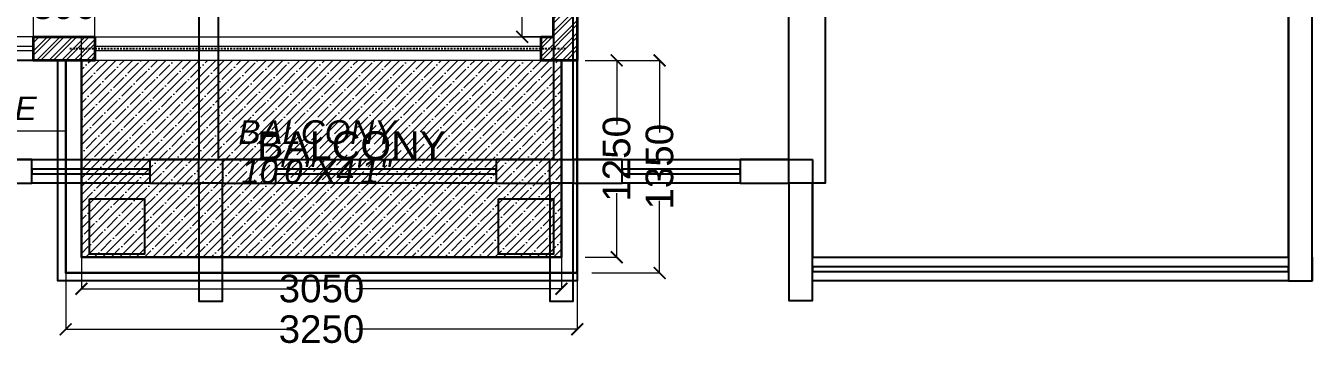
# Model space of a CAD drawing. Header units: millimetres. Extents: x 69529 to 85301, y 41669 to 59279.
# Drawn here: x 76860 to 85034, y 45813 to 47829 of the extents above; entities that cross this region are included whole.
import ezdxf

# ---------------------------------------------------------------- set-up
doc = ezdxf.new("R2010")
doc.units = ezdxf.units.MM
doc.linetypes.add('( Hidden )', pattern=[0.375, 0.25, -0.125])
doc.linetypes.add('DASHED', pattern=[20, 12, -8])
for name, color, linetype, lineweight, true_color in [('DA_BUILDING LINE', 7, 'Continuous', 9, 0xc2db0000), ('DA_DIMENSION', 7, 'Continuous', 5, 0xc2474747), ('DA_HATCH', 7, 'Continuous', 5, 0xc2545454)]:
    doc.layers.add(name, color=color, linetype=linetype, lineweight=lineweight, true_color=true_color)
for name, color, linetype, lineweight in [('DA_CARPET AREA RERA', 30, 'Continuous', 9), ('DA_CHAJJA', 44, 'Continuous', 0), ('DA_RAILING', 243, 'Continuous', 30), ('DA_TEXT IN SQ.FT', 193, 'Continuous', 9), ('DA_WALL', 7, 'Continuous', 35), ('DA_WINDOW', 4, 'Continuous', 9)]:
    doc.layers.add(name, color=color, linetype=linetype, lineweight=lineweight)
for name, color, linetype in [('PROP-ENVELOPE', 7, 'CONTINUOUS'), ('PROP-FURN', 9, 'CONTINUOUS'), ('PROP-SHELL', 7, 'CONTINUOUS'), ('PROP-TEXT', 3, 'CONTINUOUS'), ('PROP-THRESHOLD', 8, 'DASHED')]:
    doc.layers.add(name, color=color, linetype=linetype)
doc.styles.add('MtXpl_Arial', font='ArialItalic.ttf')
doc.styles.get("Standard").update_dxf_attribs({"font": 'Arial.ttf'})
doc.dimstyles.get("Standard").update_dxf_attribs({"dimtxt": 0.18, "dimasz": 0.18, "dimexe": 0.18, "dimexo": 0.0625, "dimgap": 0.09, "dimtad": 1, "dimtih": 1, "dimtoh": 1, "dimdec": 4, "dimdsep": 46, "dimtxsty": 'Standard', "dimcen": 0.09, "dimazin": 3, "dimtfac": 1, "dimtdec": 4, "dimtmove": 0, "dimatfit": 3, "dimfxl": 1, "dimtolj": 1})

# ---------------------------------------------------------------- blocks, each defined once
blk = doc.blocks.new('_ArchTick')
at = {"color": 0, "linetype": 'ByBlock', "const_width": 0.15}
blk.add_lwpolyline([(-0.5, -0.5), (0.5, 0.5)], dxfattribs=at)
blk = doc.blocks.new('*D180')
at = {"layer": 'DA_DIMENSION'}
for p, q in [((-20586.2, 87936.5), (-20155.1, 87936.5)), ((-20155.3, 87936.5), (-20155.3, 87479.3)), ((-20155.3, 86586.5), (-20155.3, 87043.7)), ((-20586.2, 86586.5), (-20155.1, 86586.5))]:
    blk.add_line(p, q, dxfattribs=at)
at = {"layer": 'Defpoints', "color": 0}
for p in [(-20586.3, 87936.5), (-20155.3, 87936.5), (-20586.3, 86586.5)]:
    blk.add_point(p, dxfattribs=at)
at = {"layer": 'DA_DIMENSION', "xscale": 75, "yscale": 75, "zscale": 75}
for p, rotation in [((-20155.3, 87936.5), 90), ((-20155.3, 86586.5), 270)]:
    blk.add_blockref('_ArchTick', p, dxfattribs=dict(at, rotation=rotation))
at = {"layer": 'DA_DIMENSION', "color": 7, "insert": (-20155.3, 87261.5), "char_height": 175, "attachment_point": 5, "rotation": 90}
blk.add_mtext('\\A1;1350', dxfattribs=at)
blk = doc.blocks.new('*D181')
at = {"layer": 'DA_DIMENSION'}
for p, q in [((-24133.6, 88086.6), (-24133.6, 88286.2)), ((-24133.6, 88286), (-24102.5, 88286)), ((-23743.6, 88286), (-23774.6, 88286)), ((-23743.6, 88086.6), (-23743.6, 88286.2))]:
    blk.add_line(p, q, dxfattribs=at)
at = {"layer": 'Defpoints', "color": 0}
for p in [(-23743.6, 88286), (-24133.6, 88086.5), (-23743.6, 88086.5)]:
    blk.add_point(p, dxfattribs=at)
at = {"layer": 'DA_DIMENSION', "xscale": 75, "yscale": 75, "zscale": 75, "rotation": 180}
blk.add_blockref('_ArchTick', (-24133.6, 88286), dxfattribs=at)
at = {"layer": 'DA_DIMENSION', "xscale": 75, "yscale": 75, "zscale": 75}
blk.add_blockref('_ArchTick', (-23743.6, 88286), dxfattribs=at)
at = {"layer": 'DA_DIMENSION', "color": 7, "insert": (-23938.6, 88286), "char_height": 175, "attachment_point": 5}
blk.add_mtext('\\A1;390', dxfattribs=at)
blk = doc.blocks.new('*D182')
at = {"layer": 'DA_DIMENSION'}
for p, q in [((-23828.6, 86686.5), (-23828.6, 86486.3)), ((-20778.6, 86686.5), (-20778.6, 86486.3)), ((-23828.6, 86486.5), (-22525.5, 86486.5)), ((-20778.6, 86486.5), (-22081.7, 86486.5))]:
    blk.add_line(p, q, dxfattribs=at)
at = {"layer": 'Defpoints', "color": 0}
for p in [(-23828.6, 86686.5), (-20778.6, 86686.5), (-20778.6, 86486.5)]:
    blk.add_point(p, dxfattribs=at)
at = {"layer": 'DA_DIMENSION', "xscale": 75, "yscale": 75, "zscale": 75, "rotation": 180}
blk.add_blockref('_ArchTick', (-23828.6, 86486.5), dxfattribs=at)
at = {"layer": 'DA_DIMENSION', "xscale": 75, "yscale": 75, "zscale": 75}
blk.add_blockref('_ArchTick', (-20778.6, 86486.5), dxfattribs=at)
at = {"layer": 'DA_DIMENSION', "color": 7, "insert": (-22303.6, 86486.5), "char_height": 175, "attachment_point": 5}
blk.add_mtext('\\A1;3050', dxfattribs=at)
blk = doc.blocks.new('*D183')
at = {"layer": 'DA_DIMENSION'}
for p, q in [((-23928.6, 86646.1), (-23928.6, 86228.7)), ((-20678.6, 86646.1), (-20678.6, 86228.7)), ((-23928.6, 86228.9), (-22525.5, 86228.9)), ((-20678.6, 86228.9), (-22081.7, 86228.9))]:
    blk.add_line(p, q, dxfattribs=at)
at = {"layer": 'Defpoints', "color": 0}
for p in [(-23928.6, 86646.2), (-20678.6, 86646.2), (-20678.6, 86228.9)]:
    blk.add_point(p, dxfattribs=at)
at = {"layer": 'DA_DIMENSION', "xscale": 75, "yscale": 75, "zscale": 75, "rotation": 180}
blk.add_blockref('_ArchTick', (-23928.6, 86228.9), dxfattribs=at)
at = {"layer": 'DA_DIMENSION', "xscale": 75, "yscale": 75, "zscale": 75}
blk.add_blockref('_ArchTick', (-20678.6, 86228.9), dxfattribs=at)
at = {"layer": 'DA_DIMENSION', "color": 7, "insert": (-22303.6, 86228.9), "char_height": 175, "attachment_point": 5}
blk.add_mtext('\\A1;3250', dxfattribs=at)
blk = doc.blocks.new('*D184')
at = {"layer": 'DA_DIMENSION'}
for p, q in [((-20628.2, 87936.5), (-20427.9, 87936.5)), ((-20428.1, 87936.5), (-20428.1, 87529.3)), ((-20428.1, 86686.5), (-20428.1, 87093.7)), ((-20628.2, 86686.5), (-20427.9, 86686.5))]:
    blk.add_line(p, q, dxfattribs=at)
at = {"layer": 'Defpoints', "color": 0}
for p in [(-20628.2, 87936.5), (-20428.1, 87936.5), (-20628.2, 86686.5)]:
    blk.add_point(p, dxfattribs=at)
at = {"layer": 'DA_DIMENSION', "xscale": 75, "yscale": 75, "zscale": 75}
for p, rotation in [((-20428.1, 87936.5), 90), ((-20428.1, 86686.5), 270)]:
    blk.add_blockref('_ArchTick', p, dxfattribs=dict(at, rotation=rotation))
at = {"layer": 'DA_DIMENSION', "color": 7, "insert": (-20428.1, 87311.5), "char_height": 175, "attachment_point": 5, "rotation": 90}
blk.add_mtext('\\A1;1250', dxfattribs=at)
blk = doc.blocks.new('*D189')
at = {"layer": 'DA_DIMENSION'}
for p, q in [((-20828.7, 93836.5), (-21028.6, 93836.5)), ((-21028.4, 93836.5), (-21028.4, 91183.1)), ((-21028.4, 88086.5), (-21028.4, 90740)), ((-20828.7, 88086.5), (-21028.6, 88086.5))]:
    blk.add_line(p, q, dxfattribs=at)
at = {"layer": 'Defpoints', "color": 0}
for p in [(-20828.6, 93836.5), (-21028.4, 88086.5), (-20828.6, 88086.5)]:
    blk.add_point(p, dxfattribs=at)
at = {"layer": 'DA_DIMENSION', "xscale": 75, "yscale": 75, "zscale": 75}
for p, rotation in [((-21028.4, 93836.5), 90), ((-21028.4, 88086.5), 270)]:
    blk.add_blockref('_ArchTick', p, dxfattribs=dict(at, rotation=rotation))
at = {"layer": 'DA_DIMENSION', "color": 7, "insert": (-21028.4, 90961.5), "char_height": 175, "attachment_point": 5, "rotation": 90}
blk.add_mtext('\\A1;5750', dxfattribs=at)
blk = doc.blocks.new('fsdaafdh')
at = {"layer": 'DA_DIMENSION'}
for base, p1, p2, picture, middle in [((-21028.39125, 88086.52535), (-20828.59418, 93836.52535), (-20828.59419, 88086.52535), '*D189', (-21028.39125, 90961.52535)), ((-20428.1253, 87936.52535), (-20628.24376, 86686.52535), (-20628.24376, 87936.52535), '*D184', (-20428.1253, 87311.52535)), ((-20155.3154, 87936.52535), (-20586.26644, 86586.52535), (-20586.26644, 87936.52535), '*D180', (-20155.3154, 87261.52535))]:
    dim = blk.add_linear_dim(base=base, p1=p1, p2=p2, angle=90, dimstyle='Standard', dxfattribs=at)
    dim.commit()
    dim.dimension.update_dxf_attribs({"geometry": picture, "text_midpoint": middle})
for base, p1, p2, picture, middle in [((-23743.59418, 88285.98129), (-24133.59418, 88086.52535), (-23743.59418, 88086.52535), '*D181', (-23938.59418, 88285.98129)), ((-20778.59418, 86486.47412), (-23828.59418, 86686.52535), (-20778.59418, 86686.52535), '*D182', (-22303.59418, 86486.47412)), ((-20678.60114, 86228.90113), (-23928.60233, 86646.20903), (-20678.60114, 86646.20903), '*D183', (-22303.60173, 86228.90113))]:
    dim = blk.add_linear_dim(base=base, p1=p1, p2=p2, dimstyle='Standard', dxfattribs=at)
    dim.commit()
    dim.dimension.update_dxf_attribs({"geometry": picture, "text_midpoint": middle})

msp = doc.modelspace()

# ---------------------------------------------------------------- hatches: boundary and pattern name
at = {"layer": 'DA_HATCH'}
h = msp.add_hatch(dxfattribs=at)
h.set_pattern_fill('ANSI32', color=256, scale=150)
h.set_pattern_definition([(45, (101042.82, -215688.83), (-39.774756, 39.774756), []), (45, (101069.34, -215688.83), (-39.774756, 39.774756), [])])
h.paths.add_polyline_path([(78084.22813, 58058.9767), (78084.22813, 54438.9767), (77959.22813, 54438.9767), (77959.22813, 58058.9767), (77649.22813, 58058.9767), (77649.22813, 58208.9767), (77959.22813, 58208.9767), (77959.22813, 58958.9767), (77959.22813, 59108.9767), (78109.22813, 59108.9767), (78109.22813, 58208.9767), (78449.22813, 58208.9767), (78449.22813, 58058.9767)])
h.paths.add_polyline_path([(76589.22813, 58058.9767), (76899.22813, 58058.9767), (76899.22813, 58208.9767), (76614.22813, 58208.9767), (76614.22813, 58958.9767), (76614.22813, 59108.9767), (76464.22813, 59108.9767), (76464.22813, 58058.9767), (76464.22813, 57908.9767), (76589.22813, 57908.9767)])
h.paths.add_polyline_path([(80214.22813, 58058.9767), (80214.22813, 54438.9767), (80339.22813, 54438.9767), (80339.22813, 58058.9767), (80649.22813, 58058.9767), (80649.22813, 58208.9767), (80339.22813, 58208.9767), (80339.22813, 58958.9767), (80339.22813, 59108.9767), (80189.22813, 59108.9767), (80189.22813, 58208.9767), (79849.22813, 58208.9767), (79849.22813, 58058.9767)])
h.paths.add_polyline_path([(81709.22424, 58208.9767), (81709.22813, 58953.9767), (81709.22813, 59108.9767), (81859.22813, 59108.9767), (81859.22813, 58208.9767)])
h.paths.add_polyline_path([(81399.22813, 58058.9767), (81399.22813, 58208.9767), (81709.22813, 58208.9767), (81709.22813, 58058.9767)], flags=17)
h.paths.add_polyline_path([(81834.22813, 57008.9767), (81834.22813, 55458.9767), (81089.22813, 55458.9767), (81089.22813, 55583.9767), (81709.22813, 55583.9767), (81709.22813, 57008.9767)])
h.paths.add_polyline_path([(75709.22813, 54558.9767), (77039.22813, 54558.9767), (77039.22813, 54433.9767), (75709.22813, 54433.9767)])
h.paths.add_polyline_path([(76464.22813, 57008.9767), (76464.22813, 55458.9767), (77209.22813, 55458.9767), (77209.22813, 55583.9767), (76589.22813, 55583.9767), (76589.22813, 57008.9767)])
h.paths.add_polyline_path([(73414.22813, 54558.9767), (73264.22813, 54558.9767), (73264.22813, 56708.9767), (73414.22813, 56708.9767)])
h.paths.add_polyline_path([(73494.22813, 58678.9767), (73414.22813, 58678.9767), (73414.22813, 57908.9767), (73264.22813, 57908.9767), (73264.22813, 59108.9767), (73494.22813, 59108.9767)])
h.paths.add_polyline_path([(80214.22813, 49553.97669), (80214.22813, 50783.9767), (80214.22813, 53508.9767), (81834.22813, 53508.9767), (81834.22813, 53383.9767), (80339.22813, 53383.9767), (80339.22813, 50933.9767), (80649.22813, 50933.9767), (80649.22813, 50783.9767), (80364.22813, 50783.9767), (80364.22813, 47608.95613), (80134.22813, 47608.97669), (80134.22813, 47758.97669), (80214.22812, 47758.97669)])
h.paths.add_polyline_path([(81709.22813, 50933.9767), (81399.22813, 50933.9767), (81399.22813, 50783.9767), (81709.22813, 50783.9767)], flags=17)
h.paths.add_polyline_path([(81709.22813, 50783.9767), (81709.22813, 49703.97669), (81709.22813, 49553.97669), (81859.22813, 49553.97669), (81859.22813, 50173.9767), (81939.22813, 50173.9767), (81939.22813, 50323.9767), (81859.22813, 50323.9767), (81859.22813, 50783.9767)])
h.paths.add_polyline_path([(77299.22813, 47758.9767), (77299.22813, 47608.9767), (76909.22813, 47608.9767), (76909.22813, 47758.9767)])
edge = h.paths.add_edge_path()
edge.add_line((85034.22813, 50163.9767), (85034.22813, 54433.9767))
edge.add_line((85034.22813, 54433.9767), (85034.22813, 54558.9767))
edge.add_line((85034.22813, 54558.9767), (85034.22813, 58828.9767))
edge.add_line((85034.22813, 58828.9767), (84884.22813, 58828.9767))
edge.add_line((84884.22813, 58828.9767), (84884.22813, 54558.9767))
edge.add_line((84884.22813, 54558.9767), (81259.22813, 54558.9767))
edge.add_line((81259.22813, 54558.9767), (81259.22813, 54433.9767))
edge.add_line((81259.22813, 54433.9767), (84884.22813, 54433.9767))
edge.add_line((84884.22813, 54433.9767), (84884.22813, 50173.9767))
edge.add_line((84884.22813, 50173.9767), (85034.22813, 50173.9767))
h.paths.add_polyline_path([(81834.22813, 51983.9767), (81834.22813, 52638.9767), (81709.22813, 52638.9767), (81709.22813, 51983.9767)], flags=17)
h = msp.add_hatch(dxfattribs=at)
h.set_pattern_fill('ANSI35', color=256, scale=300)
h.set_pattern_definition([(45, (101042.82, -215688.83), (-53.033009, 53.033009), []), (45, (101095.855, -215688.83), (-53.033009, 53.033009), [93.75, -18.75, 0, -18.75])])
h.paths.add_polyline_path([(77214.22813, 47608.9767), (80264.22813, 47608.9767), (80264.22813, 46358.9767), (77214.22813, 46358.9767)])

# ---------------------------------------------------------------- linework, layer by layer
at = {"layer": 'DA_BUILDING LINE', "linetype": '( Hidden )', "ltscale": 500}
for p, q in [((80364.22813, 50783.97668), (80364.22117, 46258.9767)), ((77114.22117, 47608.9767), (75709.22813, 47608.9767)), ((77114.21999, 46258.97954), (77114.22117, 47608.9767)), ((80364.22117, 46258.9767), (77114.21999, 46258.97954))]:
    msp.add_line(p, q, dxfattribs=at)
at = {"layer": 'DA_CARPET AREA RERA'}
for points in [[(74019.22813, 48978.9767), (74169.22813, 48978.9767), (75709.22813, 48978.9767), (75709.02425, 54558.9767), (73414.22813, 54558.9767), (73414.22813, 58678.9767), (76464.22813, 58678.9767), (76464.22813, 58058.9767), (81709.22813, 58058.9767), (81859.22813, 58058.9767), (81859.22813, 58678.9767), (84884.22813, 58678.9767), (84884.22813, 50323.9767), (81859.22813, 50323.9767), (81859.22813, 50933.9767), (80214.22813, 50933.9767), (80214.22812, 47758.97669), (80214.22813, 47608.97669), (77214.22813, 47608.9767), (77214.22813, 47758.9767), (74019.22813, 47758.9767), (74019.22813, 48818.9767)], [(77214.22813, 47608.9767), (77214.22813, 46358.9767), (80264.22813, 46358.9767), (80264.22813, 47608.97669)]]:
    msp.add_lwpolyline(points, close=True, dxfattribs=at)
at = {"layer": 'DA_CHAJJA'}
msp.add_line((77114.22813, 47158.9767), (75709.22813, 47158.9767), dxfattribs=at)
at = {"layer": 'DA_RAILING'}
for points in [[(80364.22117, 47608.96298), (80364.22117, 46258.9767), (77114.21999, 46258.97954), (77114.21999, 47605.71576)], [(80264.22813, 47608.97669), (80264.22813, 46358.9767), (77214.22813, 46358.9767), (77214.22813, 47608.9767)]]:
    msp.add_lwpolyline(points, dxfattribs=at)
at = {"layer": 'DA_WALL'}
msp.add_lwpolyline([(80214.22813, 49553.97669), (80214.22813, 49553.97669), (80214.22813, 50783.9767), (80214.22813, 53508.9767), (81834.22813, 53508.9767), (81834.22813, 53383.9767), (80339.22813, 53383.9767), (80339.22813, 50933.9767), (80649.22813, 50933.9767), (80649.22813, 50783.9767), (80364.22813, 50783.9767), (80364.22813, 47608.95613), (80214.22813, 47608.97669), (80134.22813, 47608.97669), (80134.22813, 47758.97669), (80214.22812, 47758.97669)], close=True, dxfattribs=at)
msp.add_lwpolyline([(77299.22813, 47758.9767), (77299.22813, 47608.9767), (76909.22813, 47608.9767), (76909.22813, 47758.9767), (77299.22813, 47758.9767)], dxfattribs=at)
at = {"layer": 'DA_WINDOW'}
for points in [[(75709.22813, 47608.9767), (76909.22813, 47608.9767), (76909.22813, 47758.9767), (75709.22813, 47758.9767)], [(77299.22813, 47758.9767), (80134.22813, 47758.97669), (80134.22813, 47608.97669), (77299.22813, 47608.9767)], [(75709.22813, 47698.9767), (76909.22813, 47698.97669), (76909.22813, 47668.97669), (75709.22813, 47668.9767)], [(77299.22813, 47698.9767), (80134.22813, 47698.97669), (80134.22813, 47668.97669), (77299.22813, 47668.9767)]]:
    msp.add_lwpolyline(points, close=True, dxfattribs=at)
at = {"layer": 'PROP-ENVELOPE'}
msp.add_lwpolyline([(73264.2, 58829), (76614.2, 58829), (76614.2, 58209), (81709.2, 58209), (81709.2, 58829), (85034.2, 58829), (85034.2, 50174), (81709.2, 50174), (81709.2, 50784), (80364.2, 50784), (80364.2, 46209), (77064.2, 46209), (77064.2, 47609), (73869.2, 47609), (73869.2, 49129), (75559.2, 49129), (75559.2, 54409), (73264.2, 54409)], close=True, dxfattribs=at)
at = {"layer": 'PROP-FURN'}
for points in [[(77264.2, 46729), (77614.2, 46729), (77614.2, 46379), (77264.2, 46379)], [(79864.2, 46729), (80214.2, 46729), (80214.2, 46379), (79864.2, 46379)]]:
    msp.add_lwpolyline(points, close=True, dxfattribs=at)
at = {"layer": 'PROP-SHELL'}
for p, q in [((84884.2, 46359), (84884.2, 54714)), ((85034.2, 46359), (85034.2, 54714)), ((76464.2, 46979), (81709.2, 46979)), ((76899.2, 46979), (77649.2, 46979)), ((76899.2, 46829), (76899.2, 46979)), ((77649.2, 46979), (77649.2, 46829)), ((78449.2, 46979), (79849.2, 46979)), ((78449.2, 46829), (78449.2, 46979)), ((79849.2, 46979), (79849.2, 46829)), ((80649.2, 46979), (81399.2, 46979)), ((80649.2, 46829), (80649.2, 46979)), ((81399.2, 46979), (81399.2, 46829)), ((81709.2, 46979), (81859.2, 46979)), ((81859.2, 46979), (81859.2, 46359)), ((77649.2, 46919), (76899.2, 46919)), ((76899.2, 46919), (76899.2, 46889)), ((76899.2, 46889), (77649.2, 46889)), ((77649.2, 46889), (77649.2, 46919)), ((79849.2, 46919), (78449.2, 46919)), ((78449.2, 46919), (78449.2, 46889)), ((78449.2, 46889), (79849.2, 46889)), ((79849.2, 46889), (79849.2, 46919)), ((81399.2, 46919), (80649.2, 46919)), ((80649.2, 46919), (80649.2, 46889)), ((80649.2, 46889), (81399.2, 46889)), ((81399.2, 46889), (81399.2, 46919)), ((77649.2, 46829), (76899.2, 46829)), ((79849.2, 46829), (78449.2, 46829)), ((81399.2, 46829), (80649.2, 46829)), ((81859.2, 46359), (84884.2, 46359)), ((81859.2, 46209), (81859.2, 46359)), ((81859.2, 46359), (84884.2, 46359)), ((84884.2, 46359), (84884.2, 46209)), ((85034.2, 46359), (85034.2, 46209)), ((84884.2, 46299), (81859.2, 46299)), ((81859.2, 46299), (81859.2, 46269)), ((81859.2, 46269), (84884.2, 46269)), ((84884.2, 46269), (84884.2, 46299)), ((85034.2, 46299), (85034.2, 46269)), ((84884.2, 46209), (81859.2, 46209))]:
    msp.add_line(p, q, dxfattribs=at)
for points in [[(84884.2, 50479), (84884.2, 46209), (85034.2, 46209), (85034.2, 50479)], [(84884.2, 50479), (84884.2, 46209), (85034.2, 46209), (85034.2, 50479)], [(84884.2, 50479), (84884.2, 46209), (85034.2, 46209), (85034.2, 50479)], [(84884.2, 50479), (84884.2, 46209), (85034.2, 46209), (85034.2, 50479)], [(77959.2, 49454), (77959.2, 46979), (78084.2, 46979), (78084.2, 49454)], [(80214.2, 49454), (80214.2, 46979), (80339.2, 46979), (80339.2, 49454)], [(81709, 48029), (81939, 48029), (81939, 46829), (81709, 46829)], [(76614.2, 46829), (76899.2, 46829), (76899.2, 46979), (76614.2, 46979)], [(77649.2, 46829), (77959.2, 46829), (77959.2, 46979), (77649.2, 46979)], [(78109.2, 46829), (78449.2, 46829), (78449.2, 46979), (78109.2, 46979)], [(79849.2, 46829), (80189.2, 46829), (80189.2, 46979), (79849.2, 46979)], [(80339.2, 46829), (80649.2, 46829), (80649.2, 46979), (80339.2, 46979)], [(81399.2, 46829), (81709.2, 46829), (81709.2, 46979), (81399.2, 46979)], [(77959.2, 46829), (77959.2, 46079), (78109.2, 46079), (78109.2, 46829)], [(80189.2, 46829), (80189.2, 46079), (80339.2, 46079), (80339.2, 46829)], [(81709.2, 46829), (81709.2, 46084), (81859.2, 46084), (81859.2, 46829)]]:
    msp.add_lwpolyline(points, close=True, dxfattribs=at)
at = {"layer": 'PROP-THRESHOLD'}
msp.add_line((77139.2, 47684), (80289.2, 47684), dxfattribs=at)

# ---------------------------------------------------------------- block references
at = {"layer": 'DA_HATCH'}
msp.add_blockref('fsdaafdh', (101042.82231, -40327.54866), dxfattribs=at)

# ---------------------------------------------------------------- texts
at = {"layer": 'DA_TEXT IN SQ.FT', "style": 'MtXpl_Arial'}
for s, p in [('1\'6" WIDE', (75977.10908, 47229.70762, 0)), ('BALCONY', (78211.94, 47079.04115, 0)), ('10\'0"X4\'1"', (78229.48775, 46828.42724, 0))]:
    msp.add_text(s, height=150, dxfattribs=at).set_placement(p)
at = {"layer": 'PROP-TEXT'}
msp.add_text('BALCONY', height=180, dxfattribs=at).set_placement((78329.2, 46979))

doc.saveas('drawing.dxf')
